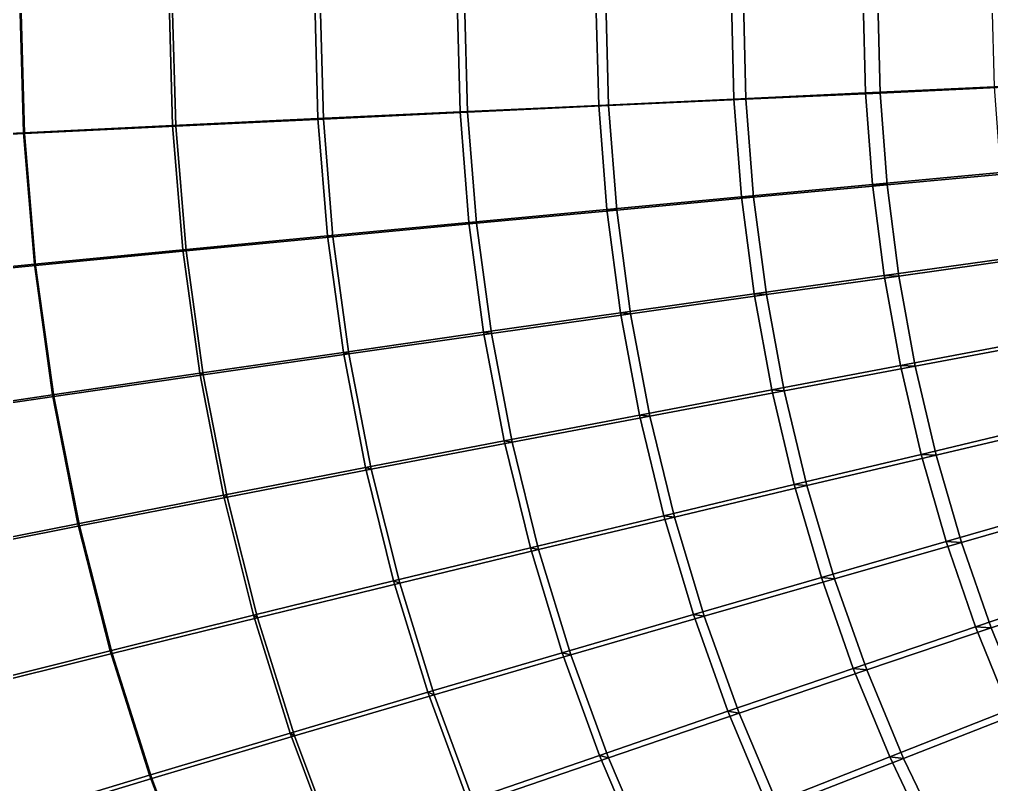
# Model space of a CAD drawing. Header units: metres. Extents: x -2184624 to 1125696, y -1900362 to 1900362.
# Drawn here: x -895741 to -551038, y -277658 to -6583 of the extents above; entities that cross this region are included whole.
import ezdxf

# ---------------------------------------------------------------- set-up
doc = ezdxf.new("R2010")
doc.units = ezdxf.units.M

msp = doc.modelspace()

# ---------------------------------------------------------------- linework, layer by layer
at = {"layer": '1'}
for points in [[(-893911.06, -46959.266, 622851.94), (-948709.56, -49634.027, 622856.75), (-950103.06, 0.039, 623153.9), (-895217, -0.017, 623152.75)], [(-894291.3, -46754.688, 605393.8), (-948335.8, -49402.01, 605398.9), (-949717.2, 0.019, 605700.25), (-895585.75, -0.022, 605698.75)], [(-841474.1, -44197.586, 603080.9), (-894291.3, -46754.688, 605393.8), (-895585.75, -0.022, 605698.75), (-842684.6, 0.002, 603388.2)], [(-789882, -41726.066, 598555.8), (-841474.1, -44197.586, 603080.9), (-842684.6, 0.002, 603388.2), (-791010.94, -0.119, 598863.9)], [(-841474.1, -44197.586, 603080.9), (-840337.1, -44375.85, 620549), (-841558.75, 0, 620852.3), (-842684.6, 0.002, 603388.2)], [(-842684.6, 0.002, 603388.2), (-841558.75, 0, 620852.3), (-840337.1, -44375.85, 620549), (-841474.1, -44197.586, 603080.9)], [(-690353, -37019.246, 583198.56), (-739509.8, -39335.055, 591903.44), (-740559.75, -0.046, 592211.1), (-691326.56, 0.02, 583504.8)], [(-642409.75, -34773.28, 572506.8), (-690353, -37019.246, 583198.56), (-691326.56, 0.02, 583504.8), (-643309.3, -0.047, 572809.94)], [(-690353, -37019.246, 583198.56), (-686884.75, -37123.81, 600734.2), (-687868.3, -0.021, 601036.8), (-691326.56, 0.02, 583504.8)], [(-691326.56, 0.02, 583504.8), (-687868.3, -0.021, 601036.8), (-686884.75, -37123.81, 600734.2), (-690353, -37019.246, 583198.56)], [(-894291.3, -46754.688, 605393.8), (-893911.06, -46959.266, 622851.94), (-895217, -0.017, 623152.75), (-895585.75, -0.022, 605698.75)], [(-895585.75, -0.022, 605698.75), (-895217, -0.017, 623152.75), (-893911.06, -46959.266, 622851.94), (-894291.3, -46754.688, 605393.8)], [(-840337.1, -44375.85, 620549), (-893911.06, -46959.266, 622851.94), (-895217, -0.017, 623152.75), (-841558.75, 0, 620852.3)], [(-787981, -41878.94, 616041.56), (-840337.1, -44375.85, 620549), (-841558.75, 0, 620852.3), (-789120.7, -0.115, 616345.75)], [(-739509.8, -39335.055, 591903.44), (-789882, -41726.066, 598555.8), (-791010.94, -0.119, 598863.9), (-740559.75, -0.046, 592211.1)], [(-789882, -41726.066, 598555.8), (-787981, -41878.94, 616041.56), (-789120.7, -0.115, 616345.75), (-791010.94, -0.119, 598863.9)], [(-791010.94, -0.119, 598863.9), (-789120.7, -0.115, 616345.75), (-787981, -41878.94, 616041.56), (-789882, -41726.066, 598555.8)], [(-736833.2, -39463.414, 609412.3), (-787981, -41878.94, 616041.56), (-789120.7, -0.115, 616345.75), (-737893.5, -0.067, 609716.4)], [(-739509.8, -39335.055, 591903.44), (-736833.2, -39463.414, 609412.3), (-737893.5, -0.067, 609716.4), (-740559.75, -0.046, 592211.1)], [(-740559.75, -0.046, 592211.1), (-737893.5, -0.067, 609716.4), (-736833.2, -39463.414, 609412.3), (-739509.8, -39335.055, 591903.44)], [(-686884.75, -37123.81, 600734.2), (-736833.2, -39463.414, 609412.3), (-737893.5, -0.067, 609716.4), (-687868.3, -0.021, 601036.8)], [(-638129.25, -34854.742, 590070.2), (-686884.75, -37123.81, 600734.2), (-687868.3, -0.021, 601036.8), (-639038.7, -0.026, 590369.94)], [(-642409.75, -34773.28, 572506.8), (-638129.25, -34854.742, 590070.2), (-639038.7, -0.026, 590369.94), (-643309.3, -0.047, 572809.94)], [(-643309.3, -0.047, 572809.94), (-639038.7, -0.026, 590369.94), (-638129.25, -34854.742, 590070.2), (-642409.75, -34773.28, 572506.8)], [(-595680.7, -32591.785, 559883.7), (-642409.75, -34773.28, 572506.8), (-643309.3, -0.047, 572809.94), (-596508, -0.04, 560182.2)], [(-590563.2, -32650.86, 577473.44), (-638129.25, -34854.742, 590070.2), (-639038.7, -0.026, 590369.94), (-591400.1, -0.038, 577768.94)], [(-595680.7, -32591.785, 559883.7), (-590563.2, -32650.86, 577473.44), (-591400.1, -0.038, 577768.94), (-596508, -0.04, 560182.2)], [(-596508, -0.04, 560182.2), (-591400.1, -0.038, 577768.94), (-590563.2, -32650.86, 577473.44), (-595680.7, -32591.785, 559883.7)], [(-550170.1, -30469.541, 545377.06), (-595680.7, -32591.785, 559883.7), (-596508, -0.04, 560182.2), (-550927.56, -0.046, 545670)], [(-544186.4, -30506.916, 562989.2), (-590563.2, -32650.86, 577473.44), (-591400.1, -0.038, 577768.94), (-544953.2, -0.012, 563279.25)], [(-547901.5, -60833.266, 544499.1), (-593202.25, -65068.3, 558988.3), (-595680.7, -32591.785, 559883.7), (-550170.1, -30469.541, 545377.06)], [(-595680.7, -32591.785, 559883.7), (-590563.2, -32650.86, 577473.44), (-544186.4, -30506.916, 562989.2), (-550170.1, -30469.541, 545377.06)], [(-550170.1, -30469.541, 545377.06), (-544186.4, -30506.916, 562989.2), (-590563.2, -32650.86, 577473.44), (-595680.7, -32591.785, 559883.7)], [(-541889.6, -60906.68, 562119.6), (-588056, -65184.98, 576587.3), (-590563.2, -32650.86, 577473.44), (-544186.4, -30506.916, 562989.2)], [(-593202.25, -65068.3, 558988.3), (-639715.9, -69421.66, 571598.75), (-642409.75, -34773.28, 572506.8), (-595680.7, -32591.785, 559883.7)], [(-642409.75, -34773.28, 572506.8), (-638129.25, -34854.742, 590070.2), (-590563.2, -32650.86, 577473.44), (-595680.7, -32591.785, 559883.7)], [(-595680.7, -32591.785, 559883.7), (-590563.2, -32650.86, 577473.44), (-638129.25, -34854.742, 590070.2), (-642409.75, -34773.28, 572506.8)], [(-588056, -65184.98, 576587.3), (-635405.9, -69583.125, 589172), (-638129.25, -34854.742, 590070.2), (-590563.2, -32650.86, 577473.44)], [(-593202.25, -65068.3, 558988.3), (-588056, -65184.98, 576587.3), (-590563.2, -32650.86, 577473.44), (-595680.7, -32591.785, 559883.7)], [(-595680.7, -32591.785, 559883.7), (-590563.2, -32650.86, 577473.44), (-588056, -65184.98, 576587.3), (-593202.25, -65068.3, 558988.3)], [(-687437.25, -73903.734, 582281.44), (-736365.25, -78525.22, 590980.9), (-739509.8, -39335.055, 591903.44), (-690353, -37019.246, 583198.56)], [(-739509.8, -39335.055, 591903.44), (-736833.2, -39463.414, 609412.3), (-686884.75, -37123.81, 600734.2), (-690353, -37019.246, 583198.56)], [(-690353, -37019.246, 583198.56), (-686884.75, -37123.81, 600734.2), (-736833.2, -39463.414, 609412.3), (-739509.8, -39335.055, 591903.44)], [(-683938.6, -74111.375, 599827.56), (-733657.4, -78780.44, 608500.9), (-736833.2, -39463.414, 609412.3), (-686884.75, -37123.81, 600734.2)], [(-639715.9, -69421.66, 571598.75), (-687437.25, -73903.734, 582281.44), (-690353, -37019.246, 583198.56), (-642409.75, -34773.28, 572506.8)], [(-690353, -37019.246, 583198.56), (-686884.75, -37123.81, 600734.2), (-638129.25, -34854.742, 590070.2), (-642409.75, -34773.28, 572506.8)], [(-642409.75, -34773.28, 572506.8), (-638129.25, -34854.742, 590070.2), (-686884.75, -37123.81, 600734.2), (-690353, -37019.246, 583198.56)], [(-687437.25, -73903.734, 582281.44), (-683938.6, -74111.375, 599827.56), (-686884.75, -37123.81, 600734.2), (-690353, -37019.246, 583198.56)], [(-690353, -37019.246, 583198.56), (-686884.75, -37123.81, 600734.2), (-683938.6, -74111.375, 599827.56), (-687437.25, -73903.734, 582281.44)], [(-635405.9, -69583.125, 589172), (-683938.6, -74111.375, 599827.56), (-686884.75, -37123.81, 600734.2), (-638129.25, -34854.742, 590070.2)], [(-639715.9, -69421.66, 571598.75), (-635405.9, -69583.125, 589172), (-638129.25, -34854.742, 590070.2), (-642409.75, -34773.28, 572506.8)], [(-642409.75, -34773.28, 572506.8), (-638129.25, -34854.742, 590070.2), (-635405.9, -69583.125, 589172), (-639715.9, -69421.66, 571598.75)], [(-736365.25, -78525.22, 590980.9), (-786501.56, -83296.85, 597632.25), (-789882, -41726.066, 598555.8), (-739509.8, -39335.055, 591903.44)], [(-789882, -41726.066, 598555.8), (-787981, -41878.94, 616041.56), (-736833.2, -39463.414, 609412.3), (-739509.8, -39335.055, 591903.44)], [(-739509.8, -39335.055, 591903.44), (-736833.2, -39463.414, 609412.3), (-787981, -41878.94, 616041.56), (-789882, -41726.066, 598555.8)], [(-733657.4, -78780.44, 608500.9), (-784568.3, -83601.13, 615129.5), (-787981, -41878.94, 616041.56), (-736833.2, -39463.414, 609412.3)], [(-736365.25, -78525.22, 590980.9), (-733657.4, -78780.44, 608500.9), (-736833.2, -39463.414, 609412.3), (-739509.8, -39335.055, 591903.44)], [(-739509.8, -39335.055, 591903.44), (-736833.2, -39463.414, 609412.3), (-733657.4, -78780.44, 608500.9), (-736365.25, -78525.22, 590980.9)], [(-837849.5, -88228.87, 602159.9), (-890414.44, -93331.76, 604479.4), (-894291.3, -46754.688, 605393.8), (-841474.1, -44197.586, 603080.9)], [(-894291.3, -46754.688, 605393.8), (-893911.06, -46959.266, 622851.94), (-840337.1, -44375.85, 620549), (-841474.1, -44197.586, 603080.9)], [(-841474.1, -44197.586, 603080.9), (-840337.1, -44375.85, 620549), (-893911.06, -46959.266, 622851.94), (-894291.3, -46754.688, 605393.8)], [(-836679.1, -88583.85, 619640), (-889999.44, -93739.35, 621949.9), (-893911.06, -46959.266, 622851.94), (-840337.1, -44375.85, 620549)], [(-786501.56, -83296.85, 597632.25), (-837849.5, -88228.87, 602159.9), (-841474.1, -44197.586, 603080.9), (-789882, -41726.066, 598555.8)], [(-841474.1, -44197.586, 603080.9), (-840337.1, -44375.85, 620549), (-787981, -41878.94, 616041.56), (-789882, -41726.066, 598555.8)], [(-789882, -41726.066, 598555.8), (-787981, -41878.94, 616041.56), (-840337.1, -44375.85, 620549), (-841474.1, -44197.586, 603080.9)], [(-837849.5, -88228.87, 602159.9), (-836679.1, -88583.85, 619640), (-840337.1, -44375.85, 620549), (-841474.1, -44197.586, 603080.9)], [(-841474.1, -44197.586, 603080.9), (-840337.1, -44375.85, 620549), (-836679.1, -88583.85, 619640), (-837849.5, -88228.87, 602159.9)], [(-784568.3, -83601.13, 615129.5), (-836679.1, -88583.85, 619640), (-840337.1, -44375.85, 620549), (-787981, -41878.94, 616041.56)], [(-786501.56, -83296.85, 597632.25), (-784568.3, -83601.13, 615129.5), (-787981, -41878.94, 616041.56), (-789882, -41726.066, 598555.8)], [(-789882, -41726.066, 598555.8), (-787981, -41878.94, 616041.56), (-784568.3, -83601.13, 615129.5), (-786501.56, -83296.85, 597632.25)], [(-948335.8, -49402.01, 605398.9), (-948709.56, -49634.027, 622856.75), (-893911.06, -46959.266, 622851.94), (-894291.3, -46754.688, 605393.8)], [(-894291.3, -46754.688, 605393.8), (-893911.06, -46959.266, 622851.94), (-948709.56, -49634.027, 622856.75), (-948335.8, -49402.01, 605398.9)], [(-889999.44, -93739.35, 621949.9), (-944535.3, -99077.4, 621965.4), (-948709.56, -49634.027, 622856.75), (-893911.06, -46959.266, 622851.94)], [(-890414.44, -93331.76, 604479.4), (-944197.56, -98614.98, 604494.9), (-948335.8, -49402.01, 605398.9), (-894291.3, -46754.688, 605393.8)], [(-890414.44, -93331.76, 604479.4), (-889999.44, -93739.35, 621949.9), (-893911.06, -46959.266, 622851.94), (-894291.3, -46754.688, 605393.8)], [(-894291.3, -46754.688, 605393.8), (-893911.06, -46959.266, 622851.94), (-889999.44, -93739.35, 621949.9), (-890414.44, -93331.76, 604479.4)], [(-544132.3, -90985.805, 543037.6), (-589084.56, -97315.01, 557498.6), (-593202.25, -65068.3, 558988.3), (-547901.5, -60833.266, 544499.1)], [(-593202.25, -65068.3, 558988.3), (-588056, -65184.98, 576587.3), (-541889.6, -60906.68, 562119.6), (-547901.5, -60833.266, 544499.1)], [(-547901.5, -60833.266, 544499.1), (-541889.6, -60906.68, 562119.6), (-588056, -65184.98, 576587.3), (-593202.25, -65068.3, 558988.3)], [(-538073.7, -91092.555, 560672), (-583890.44, -97486.57, 575113), (-588056, -65184.98, 576587.3), (-541889.6, -60906.68, 562119.6)], [(-589084.56, -97315.01, 557498.6), (-635239.9, -103820.96, 570086.94), (-639715.9, -69421.66, 571598.75), (-593202.25, -65068.3, 558988.3)], [(-639715.9, -69421.66, 571598.75), (-635405.9, -69583.125, 589172), (-588056, -65184.98, 576587.3), (-593202.25, -65068.3, 558988.3)], [(-593202.25, -65068.3, 558988.3), (-588056, -65184.98, 576587.3), (-635405.9, -69583.125, 589172), (-639715.9, -69421.66, 571598.75)], [(-583890.44, -97486.57, 575113), (-630880.9, -104059.71, 587676.8), (-635405.9, -69583.125, 589172), (-588056, -65184.98, 576587.3)], [(-589084.56, -97315.01, 557498.6), (-583890.44, -97486.57, 575113), (-588056, -65184.98, 576587.3), (-593202.25, -65068.3, 558988.3)], [(-593202.25, -65068.3, 558988.3), (-588056, -65184.98, 576587.3), (-583890.44, -97486.57, 575113), (-589084.56, -97315.01, 557498.6)], [(-635239.9, -103820.96, 570086.94), (-682592.44, -110519.34, 580754.6), (-687437.25, -73903.734, 582281.44), (-639715.9, -69421.66, 571598.75)], [(-687437.25, -73903.734, 582281.44), (-683938.6, -74111.375, 599827.56), (-635405.9, -69583.125, 589172), (-639715.9, -69421.66, 571598.75)], [(-639715.9, -69421.66, 571598.75), (-635405.9, -69583.125, 589172), (-683938.6, -74111.375, 599827.56), (-687437.25, -73903.734, 582281.44)], [(-630880.9, -104059.71, 587676.8), (-679043.44, -110827.28, 598318.4), (-683938.6, -74111.375, 599827.56), (-635405.9, -69583.125, 589172)], [(-635239.9, -103820.96, 570086.94), (-630880.9, -104059.71, 587676.8), (-635405.9, -69583.125, 589172), (-639715.9, -69421.66, 571598.75)], [(-639715.9, -69421.66, 571598.75), (-635405.9, -69583.125, 589172), (-630880.9, -104059.71, 587676.8), (-635239.9, -103820.96, 570086.94)], [(-682592.44, -110519.34, 580754.6), (-731140.6, -117426.25, 589445.7), (-736365.25, -78525.22, 590980.9), (-687437.25, -73903.734, 582281.44)], [(-736365.25, -78525.22, 590980.9), (-733657.4, -78780.44, 608500.9), (-683938.6, -74111.375, 599827.56), (-687437.25, -73903.734, 582281.44)], [(-687437.25, -73903.734, 582281.44), (-683938.6, -74111.375, 599827.56), (-733657.4, -78780.44, 608500.9), (-736365.25, -78525.22, 590980.9)], [(-679043.44, -110827.28, 598318.4), (-728380.75, -117805.44, 606984.2), (-733657.4, -78780.44, 608500.9), (-683938.6, -74111.375, 599827.56)], [(-682592.44, -110519.34, 580754.6), (-679043.44, -110827.28, 598318.4), (-683938.6, -74111.375, 599827.56), (-687437.25, -73903.734, 582281.44)], [(-687437.25, -73903.734, 582281.44), (-683938.6, -74111.375, 599827.56), (-679043.44, -110827.28, 598318.4), (-682592.44, -110519.34, 580754.6)], [(-731140.6, -117426.25, 589445.7), (-780884.6, -124557.39, 596094.8), (-786501.56, -83296.85, 597632.25), (-736365.25, -78525.22, 590980.9)], [(-786501.56, -83296.85, 597632.25), (-784568.3, -83601.13, 615129.5), (-733657.4, -78780.44, 608500.9), (-736365.25, -78525.22, 590980.9)], [(-736365.25, -78525.22, 590980.9), (-733657.4, -78780.44, 608500.9), (-784568.3, -83601.13, 615129.5), (-786501.56, -83296.85, 597632.25)], [(-728380.75, -117805.44, 606984.2), (-778897.75, -125010.06, 613611.44), (-784568.3, -83601.13, 615129.5), (-733657.4, -78780.44, 608500.9)], [(-731140.6, -117426.25, 589445.7), (-728380.75, -117805.44, 606984.2), (-733657.4, -78780.44, 608500.9), (-736365.25, -78525.22, 590980.9)], [(-736365.25, -78525.22, 590980.9), (-733657.4, -78780.44, 608500.9), (-728380.75, -117805.44, 606984.2), (-731140.6, -117426.25, 589445.7)], [(-780884.6, -124557.39, 596094.8), (-831827.7, -131928.6, 600627), (-837849.5, -88228.87, 602159.9), (-786501.56, -83296.85, 597632.25)], [(-837849.5, -88228.87, 602159.9), (-836679.1, -88583.85, 619640), (-784568.3, -83601.13, 615129.5), (-786501.56, -83296.85, 597632.25)], [(-786501.56, -83296.85, 597632.25), (-784568.3, -83601.13, 615129.5), (-836679.1, -88583.85, 619640), (-837849.5, -88228.87, 602159.9)], [(-778897.75, -125010.06, 613611.44), (-830601.7, -132457.19, 618127.1), (-836679.1, -88583.85, 619640), (-784568.3, -83601.13, 615129.5)], [(-780884.6, -124557.39, 596094.8), (-778897.75, -125010.06, 613611.44), (-784568.3, -83601.13, 615129.5), (-786501.56, -83296.85, 597632.25)], [(-786501.56, -83296.85, 597632.25), (-784568.3, -83601.13, 615129.5), (-778897.75, -125010.06, 613611.44), (-780884.6, -124557.39, 596094.8)], [(-831827.7, -131928.6, 600627), (-883972.7, -139554.98, 602957.7), (-890414.44, -93331.76, 604479.4), (-837849.5, -88228.87, 602159.9)], [(-890414.44, -93331.76, 604479.4), (-889999.44, -93739.35, 621949.9), (-836679.1, -88583.85, 619640), (-837849.5, -88228.87, 602159.9)], [(-837849.5, -88228.87, 602159.9), (-836679.1, -88583.85, 619640), (-889999.44, -93739.35, 621949.9), (-890414.44, -93331.76, 604479.4)], [(-830601.7, -132457.19, 618127.1), (-883500.06, -140162.39, 620448.8), (-889999.44, -93739.35, 621949.9), (-836679.1, -88583.85, 619640)], [(-831827.7, -131928.6, 600627), (-830601.7, -132457.19, 618127.1), (-836679.1, -88583.85, 619640), (-837849.5, -88228.87, 602159.9)], [(-837849.5, -88228.87, 602159.9), (-836679.1, -88583.85, 619640), (-830601.7, -132457.19, 618127.1), (-831827.7, -131928.6, 600627)], [(-538880.56, -120823.195, 540995.56), (-583346.9, -129218.46, 555416.75), (-589084.56, -97315.01, 557498.6), (-544132.3, -90985.805, 543037.6)], [(-589084.56, -97315.01, 557498.6), (-583890.44, -97486.57, 575113), (-538073.7, -91092.555, 560672), (-544132.3, -90985.805, 543037.6)], [(-544132.3, -90985.805, 543037.6), (-538073.7, -91092.555, 560672), (-583890.44, -97486.57, 575113), (-589084.56, -97315.01, 557498.6)], [(-532756.44, -120959.195, 558649.44), (-578085.9, -129440.85, 573052.5), (-583890.44, -97486.57, 575113), (-538073.7, -91092.555, 560672)], [(-944197.56, -98614.98, 604494.9), (-944535.3, -99077.4, 621965.4), (-889999.44, -93739.35, 621949.9), (-890414.44, -93331.76, 604479.4)], [(-890414.44, -93331.76, 604479.4), (-889999.44, -93739.35, 621949.9), (-944535.3, -99077.4, 621965.4), (-944197.56, -98614.98, 604494.9)], [(-883500.06, -140162.39, 620448.8), (-937599.9, -148140.44, 620482.2), (-944535.3, -99077.4, 621965.4), (-889999.44, -93739.35, 621949.9)], [(-883972.7, -139554.98, 602957.7), (-937322.25, -147450.97, 602990.56), (-944197.56, -98614.98, 604494.9), (-890414.44, -93331.76, 604479.4)], [(-883972.7, -139554.98, 602957.7), (-883500.06, -140162.39, 620448.8), (-889999.44, -93739.35, 621949.9), (-890414.44, -93331.76, 604479.4)], [(-890414.44, -93331.76, 604479.4), (-889999.44, -93739.35, 621949.9), (-883500.06, -140162.39, 620448.8), (-883972.7, -139554.98, 602957.7)], [(-583346.9, -129218.46, 555416.75), (-629003.5, -137848.34, 567974.6), (-635239.9, -103820.96, 570086.94), (-589084.56, -97315.01, 557498.6)], [(-635239.9, -103820.96, 570086.94), (-630880.9, -104059.71, 587676.8), (-583890.44, -97486.57, 575113), (-589084.56, -97315.01, 557498.6)], [(-589084.56, -97315.01, 557498.6), (-583890.44, -97486.57, 575113), (-630880.9, -104059.71, 587676.8), (-635239.9, -103820.96, 570086.94)], [(-578085.9, -129440.85, 573052.5), (-624575.9, -138160.12, 585587.6), (-630880.9, -104059.71, 587676.8), (-583890.44, -97486.57, 575113)], [(-583346.9, -129218.46, 555416.75), (-578085.9, -129440.85, 573052.5), (-583890.44, -97486.57, 575113), (-589084.56, -97315.01, 557498.6)], [(-589084.56, -97315.01, 557498.6), (-583890.44, -97486.57, 575113), (-578085.9, -129440.85, 573052.5), (-583346.9, -129218.46, 555416.75)], [(-629003.5, -137848.34, 567974.6), (-675842.2, -146733.62, 578621.3), (-682592.44, -110519.34, 580754.6), (-635239.9, -103820.96, 570086.94)], [(-682592.44, -110519.34, 580754.6), (-679043.44, -110827.28, 598318.4), (-630880.9, -104059.71, 587676.8), (-635239.9, -103820.96, 570086.94)], [(-635239.9, -103820.96, 570086.94), (-630880.9, -104059.71, 587676.8), (-679043.44, -110827.28, 598318.4), (-682592.44, -110519.34, 580754.6)], [(-624575.9, -138160.12, 585587.6), (-672222.7, -147137.5, 596209.56), (-679043.44, -110827.28, 598318.4), (-630880.9, -104059.71, 587676.8)], [(-629003.5, -137848.34, 567974.6), (-624575.9, -138160.12, 585587.6), (-630880.9, -104059.71, 587676.8), (-635239.9, -103820.96, 570086.94)], [(-635239.9, -103820.96, 570086.94), (-630880.9, -104059.71, 587676.8), (-624575.9, -138160.12, 585587.6), (-629003.5, -137848.34, 567974.6)], [(-675842.2, -146733.62, 578621.3), (-723860.7, -155895.23, 587300.5), (-731140.6, -117426.25, 589445.7), (-682592.44, -110519.34, 580754.6)], [(-731140.6, -117426.25, 589445.7), (-728380.75, -117805.44, 606984.2), (-679043.44, -110827.28, 598318.4), (-682592.44, -110519.34, 580754.6)], [(-682592.44, -110519.34, 580754.6), (-679043.44, -110827.28, 598318.4), (-728380.75, -117805.44, 606984.2), (-731140.6, -117426.25, 589445.7)], [(-672222.7, -147137.5, 596209.56), (-721028.2, -156393.95, 604864.9), (-728380.75, -117805.44, 606984.2), (-679043.44, -110827.28, 598318.4)], [(-675842.2, -146733.62, 578621.3), (-672222.7, -147137.5, 596209.56), (-679043.44, -110827.28, 598318.4), (-682592.44, -110519.34, 580754.6)], [(-682592.44, -110519.34, 580754.6), (-679043.44, -110827.28, 598318.4), (-672222.7, -147137.5, 596209.56), (-675842.2, -146733.62, 578621.3)], [(-723860.7, -155895.23, 587300.5), (-773058.2, -165354.78, 593946.9), (-780884.6, -124557.39, 596094.8), (-731140.6, -117426.25, 589445.7)], [(-780884.6, -124557.39, 596094.8), (-778897.75, -125010.06, 613611.44), (-728380.75, -117805.44, 606984.2), (-731140.6, -117426.25, 589445.7)], [(-731140.6, -117426.25, 589445.7), (-728380.75, -117805.44, 606984.2), (-778897.75, -125010.06, 613611.44), (-780884.6, -124557.39, 596094.8)], [(-721028.2, -156393.95, 604864.9), (-770996.2, -165951.28, 611490.5), (-778897.75, -125010.06, 613611.44), (-728380.75, -117805.44, 606984.2)], [(-723860.7, -155895.23, 587300.5), (-721028.2, -156393.95, 604864.9), (-728380.75, -117805.44, 606984.2), (-731140.6, -117426.25, 589445.7)], [(-731140.6, -117426.25, 589445.7), (-728380.75, -117805.44, 606984.2), (-721028.2, -156393.95, 604864.9), (-723860.7, -155895.23, 587300.5)], [(-532170.8, -150243.02, 538376.94), (-576016.56, -160667.25, 552746.94), (-583346.9, -129218.46, 555416.75), (-538880.56, -120823.195, 540995.56)], [(-583346.9, -129218.46, 555416.75), (-578085.9, -129440.85, 573052.5), (-532756.44, -120959.195, 558649.44), (-538880.56, -120823.195, 540995.56)], [(-538880.56, -120823.195, 540995.56), (-532756.44, -120959.195, 558649.44), (-578085.9, -129440.85, 573052.5), (-583346.9, -129218.46, 555416.75)], [(-525962.7, -150402.86, 556055.7), (-570669.7, -160934.88, 570410.06), (-578085.9, -129440.85, 573052.5), (-532756.44, -120959.195, 558649.44)], [(-773058.2, -165354.78, 593946.9), (-823436.1, -175132.9, 598485.8), (-831827.7, -131928.6, 600627), (-780884.6, -124557.39, 596094.8)], [(-831827.7, -131928.6, 600627), (-830601.7, -132457.19, 618127.1), (-778897.75, -125010.06, 613611.44), (-780884.6, -124557.39, 596094.8)], [(-780884.6, -124557.39, 596094.8), (-778897.75, -125010.06, 613611.44), (-830601.7, -132457.19, 618127.1), (-831827.7, -131928.6, 600627)], [(-770996.2, -165951.28, 611490.5), (-822132.4, -175830.5, 616013.8), (-830601.7, -132457.19, 618127.1), (-778897.75, -125010.06, 613611.44)], [(-773058.2, -165354.78, 593946.9), (-770996.2, -165951.28, 611490.5), (-778897.75, -125010.06, 613611.44), (-780884.6, -124557.39, 596094.8)], [(-780884.6, -124557.39, 596094.8), (-778897.75, -125010.06, 613611.44), (-770996.2, -165951.28, 611490.5), (-773058.2, -165354.78, 593946.9)], [(-576016.56, -160667.25, 552746.94), (-621035.25, -171382.75, 565266.25), (-629003.5, -137848.34, 567974.6), (-583346.9, -129218.46, 555416.75)], [(-629003.5, -137848.34, 567974.6), (-624575.9, -138160.12, 585587.6), (-578085.9, -129440.85, 573052.5), (-583346.9, -129218.46, 555416.75)], [(-583346.9, -129218.46, 555416.75), (-578085.9, -129440.85, 573052.5), (-624575.9, -138160.12, 585587.6), (-629003.5, -137848.34, 567974.6)], [(-570669.7, -160934.88, 570410.06), (-616519.6, -171761.84, 582908.75), (-624575.9, -138160.12, 585587.6), (-578085.9, -129440.85, 573052.5)], [(-576016.56, -160667.25, 552746.94), (-570669.7, -160934.88, 570410.06), (-578085.9, -129440.85, 573052.5), (-583346.9, -129218.46, 555416.75)], [(-583346.9, -129218.46, 555416.75), (-578085.9, -129440.85, 573052.5), (-570669.7, -160934.88, 570410.06), (-576016.56, -160667.25, 552746.94)], [(-823436.1, -175132.9, 598485.8), (-874997.5, -185249.52, 600831.6), (-883972.7, -139554.98, 602957.7), (-831827.7, -131928.6, 600627)], [(-883972.7, -139554.98, 602957.7), (-883500.06, -140162.39, 620448.8), (-830601.7, -132457.19, 618127.1), (-831827.7, -131928.6, 600627)], [(-831827.7, -131928.6, 600627), (-830601.7, -132457.19, 618127.1), (-883500.06, -140162.39, 620448.8), (-883972.7, -139554.98, 602957.7)], [(-822132.4, -175830.5, 616013.8), (-874444.1, -186051.95, 618351.5), (-883500.06, -140162.39, 620448.8), (-830601.7, -132457.19, 618127.1)], [(-823436.1, -175132.9, 598485.8), (-822132.4, -175830.5, 616013.8), (-830601.7, -132457.19, 618127.1), (-831827.7, -131928.6, 600627)], [(-831827.7, -131928.6, 600627), (-830601.7, -132457.19, 618127.1), (-822132.4, -175830.5, 616013.8), (-823436.1, -175132.9, 598485.8)], [(-621035.25, -171382.75, 565266.25), (-667217.9, -182415.66, 575886), (-675842.2, -146733.62, 578621.3), (-629003.5, -137848.34, 567974.6)], [(-675842.2, -146733.62, 578621.3), (-672222.7, -147137.5, 596209.56), (-624575.9, -138160.12, 585587.6), (-629003.5, -137848.34, 567974.6)], [(-629003.5, -137848.34, 567974.6), (-624575.9, -138160.12, 585587.6), (-672222.7, -147137.5, 596209.56), (-675842.2, -146733.62, 578621.3)], [(-621035.25, -171382.75, 565266.25), (-616519.6, -171761.84, 582908.75), (-624575.9, -138160.12, 585587.6), (-629003.5, -137848.34, 567974.6)], [(-629003.5, -137848.34, 567974.6), (-624575.9, -138160.12, 585587.6), (-616519.6, -171761.84, 582908.75), (-621035.25, -171382.75, 565266.25)], [(-937322.25, -147450.97, 602990.56), (-937599.9, -148140.44, 620482.2), (-883500.06, -140162.39, 620448.8), (-883972.7, -139554.98, 602957.7)], [(-883972.7, -139554.98, 602957.7), (-883500.06, -140162.39, 620448.8), (-937599.9, -148140.44, 620482.2), (-937322.25, -147450.97, 602990.56)], [(-874444.1, -186051.95, 618351.5), (-927935.8, -196635.77, 618410.4), (-937599.9, -148140.44, 620482.2), (-883500.06, -140162.39, 620448.8)], [(-874997.5, -185249.52, 600831.6), (-927742.2, -195724.17, 600889.25), (-937322.25, -147450.97, 602990.56), (-883972.7, -139554.98, 602957.7)], [(-874997.5, -185249.52, 600831.6), (-874444.1, -186051.95, 618351.5), (-883500.06, -140162.39, 620448.8), (-883972.7, -139554.98, 602957.7)], [(-883972.7, -139554.98, 602957.7), (-883500.06, -140162.39, 620448.8), (-874444.1, -186051.95, 618351.5), (-874997.5, -185249.52, 600831.6)], [(-616519.6, -171761.84, 582908.75), (-663507.9, -182909.62, 593505.75), (-672222.7, -147137.5, 596209.56), (-624575.9, -138160.12, 585587.6)], [(-667217.9, -182415.66, 575886), (-714559.5, -193792.12, 584550.2), (-723860.7, -155895.23, 587300.5), (-675842.2, -146733.62, 578621.3)], [(-723860.7, -155895.23, 587300.5), (-721028.2, -156393.95, 604864.9), (-672222.7, -147137.5, 596209.56), (-675842.2, -146733.62, 578621.3)], [(-675842.2, -146733.62, 578621.3), (-672222.7, -147137.5, 596209.56), (-721028.2, -156393.95, 604864.9), (-723860.7, -155895.23, 587300.5)], [(-663507.9, -182909.62, 593505.75), (-711633.75, -194404.38, 602147.7), (-721028.2, -156393.95, 604864.9), (-672222.7, -147137.5, 596209.56)], [(-667217.9, -182415.66, 575886), (-663507.9, -182909.62, 593505.75), (-672222.7, -147137.5, 596209.56), (-675842.2, -146733.62, 578621.3)], [(-675842.2, -146733.62, 578621.3), (-672222.7, -147137.5, 596209.56), (-663507.9, -182909.62, 593505.75), (-667217.9, -182415.66, 575886)], [(-524035, -179145, 535186.56), (-567128.06, -191551.95, 549494.56), (-576016.56, -160667.25, 552746.94), (-532170.8, -150243.02, 538376.94)], [(-576016.56, -160667.25, 552746.94), (-570669.7, -160934.88, 570410.06), (-525962.7, -150402.86, 556055.7), (-532170.8, -150243.02, 538376.94)], [(-532170.8, -150243.02, 538376.94), (-525962.7, -150402.86, 556055.7), (-570669.7, -160934.88, 570410.06), (-576016.56, -160667.25, 552746.94)], [(-517724.56, -179321.88, 552895.44), (-561676.56, -191857.86, 567190.94), (-570669.7, -160934.88, 570410.06), (-525962.7, -150402.86, 556055.7)], [(-714559.5, -193792.12, 584550.2), (-763058.56, -205538.5, 591193.25), (-773058.2, -165354.78, 593946.9), (-723860.7, -155895.23, 587300.5)], [(-773058.2, -165354.78, 593946.9), (-770996.2, -165951.28, 611490.5), (-721028.2, -156393.95, 604864.9), (-723860.7, -155895.23, 587300.5)], [(-723860.7, -155895.23, 587300.5), (-721028.2, -156393.95, 604864.9), (-770996.2, -165951.28, 611490.5), (-773058.2, -165354.78, 593946.9)], [(-711633.75, -194404.38, 602147.7), (-760900.3, -206272.75, 608771.4), (-770996.2, -165951.28, 611490.5), (-721028.2, -156393.95, 604864.9)], [(-714559.5, -193792.12, 584550.2), (-711633.75, -194404.38, 602147.7), (-721028.2, -156393.95, 604864.9), (-723860.7, -155895.23, 587300.5)], [(-723860.7, -155895.23, 587300.5), (-721028.2, -156393.95, 604864.9), (-711633.75, -194404.38, 602147.7), (-714559.5, -193792.12, 584550.2)], [(-567128.06, -191551.95, 549494.56), (-611373.1, -204305.83, 561966.56), (-621035.25, -171382.75, 565266.25), (-576016.56, -160667.25, 552746.94)], [(-621035.25, -171382.75, 565266.25), (-616519.6, -171761.84, 582908.75), (-570669.7, -160934.88, 570410.06), (-576016.56, -160667.25, 552746.94)], [(-576016.56, -160667.25, 552746.94), (-570669.7, -160934.88, 570410.06), (-616519.6, -171761.84, 582908.75), (-621035.25, -171382.75, 565266.25)], [(-561676.56, -191857.86, 567190.94), (-606750.1, -204745.17, 579645.06), (-616519.6, -171761.84, 582908.75), (-570669.7, -160934.88, 570410.06)], [(-567128.06, -191551.95, 549494.56), (-561676.56, -191857.86, 567190.94), (-570669.7, -160934.88, 570410.06), (-576016.56, -160667.25, 552746.94)], [(-576016.56, -160667.25, 552746.94), (-570669.7, -160934.88, 570410.06), (-561676.56, -191857.86, 567190.94), (-567128.06, -191551.95, 549494.56)], [(-763058.56, -205538.5, 591193.25), (-812715.25, -217680.39, 595740.06), (-823436.1, -175132.9, 598485.8), (-773058.2, -165354.78, 593946.9)], [(-823436.1, -175132.9, 598485.8), (-822132.4, -175830.5, 616013.8), (-770996.2, -165951.28, 611490.5), (-773058.2, -165354.78, 593946.9)], [(-773058.2, -165354.78, 593946.9), (-770996.2, -165951.28, 611490.5), (-822132.4, -175830.5, 616013.8), (-823436.1, -175132.9, 598485.8)], [(-763058.56, -205538.5, 591193.25), (-760900.3, -206272.75, 608771.4), (-770996.2, -165951.28, 611490.5), (-773058.2, -165354.78, 593946.9)], [(-773058.2, -165354.78, 593946.9), (-770996.2, -165951.28, 611490.5), (-760900.3, -206272.75, 608771.4), (-763058.56, -205538.5, 591193.25)], [(-760900.3, -206272.75, 608771.4), (-811311.9, -218540.73, 613303.94), (-822132.4, -175830.5, 616013.8), (-770996.2, -165951.28, 611490.5)], [(-611373.1, -204305.83, 561966.56), (-656759.5, -217437.92, 572553.9), (-667217.9, -182415.66, 575886), (-621035.25, -171382.75, 565266.25)], [(-667217.9, -182415.66, 575886), (-663507.9, -182909.62, 593505.75), (-616519.6, -171761.84, 582908.75), (-621035.25, -171382.75, 565266.25)], [(-621035.25, -171382.75, 565266.25), (-616519.6, -171761.84, 582908.75), (-663507.9, -182909.62, 593505.75), (-667217.9, -182415.66, 575886)], [(-606750.1, -204745.17, 579645.06), (-652939.1, -218014.77, 590212), (-663507.9, -182909.62, 593505.75), (-616519.6, -171761.84, 582908.75)], [(-611373.1, -204305.83, 561966.56), (-606750.1, -204745.17, 579645.06), (-616519.6, -171761.84, 582908.75), (-621035.25, -171382.75, 565266.25)], [(-621035.25, -171382.75, 565266.25), (-616519.6, -171761.84, 582908.75), (-606750.1, -204745.17, 579645.06), (-611373.1, -204305.83, 561966.56)], [(-812715.25, -217680.39, 595740.06), (-863530.1, -230243.48, 598105.9), (-874997.5, -185249.52, 600831.6), (-823436.1, -175132.9, 598485.8)], [(-874997.5, -185249.52, 600831.6), (-874444.1, -186051.95, 618351.5), (-822132.4, -175830.5, 616013.8), (-823436.1, -175132.9, 598485.8)], [(-823436.1, -175132.9, 598485.8), (-822132.4, -175830.5, 616013.8), (-874444.1, -186051.95, 618351.5), (-874997.5, -185249.52, 600831.6)], [(-812715.25, -217680.39, 595740.06), (-811311.9, -218540.73, 613303.94), (-822132.4, -175830.5, 616013.8), (-823436.1, -175132.9, 598485.8)], [(-823436.1, -175132.9, 598485.8), (-822132.4, -175830.5, 616013.8), (-811311.9, -218540.73, 613303.94), (-812715.25, -217680.39, 595740.06)], [(-811311.9, -218540.73, 613303.94), (-862873.25, -231234.55, 615662.75), (-874444.1, -186051.95, 618351.5), (-822132.4, -175830.5, 616013.8)], [(-514510.9, -207431.53, 531430.4), (-556722.7, -221766.28, 545665.3), (-567128.06, -191551.95, 549494.56), (-524035, -179145, 535186.56)], [(-567128.06, -191551.95, 549494.56), (-561676.56, -191857.86, 567190.94), (-517724.56, -179321.88, 552895.44), (-524035, -179145, 535186.56)], [(-524035, -179145, 535186.56), (-517724.56, -179321.88, 552895.44), (-561676.56, -191857.86, 567190.94), (-567128.06, -191551.95, 549494.56)], [(-656759.5, -217437.92, 572553.9), (-703280.75, -230979.05, 581199.9), (-714559.5, -193792.12, 584550.2), (-667217.9, -182415.66, 575886)], [(-714559.5, -193792.12, 584550.2), (-711633.75, -194404.38, 602147.7), (-663507.9, -182909.62, 593505.75), (-667217.9, -182415.66, 575886)], [(-667217.9, -182415.66, 575886), (-663507.9, -182909.62, 593505.75), (-711633.75, -194404.38, 602147.7), (-714559.5, -193792.12, 584550.2)], [(-656759.5, -217437.92, 572553.9), (-652939.1, -218014.77, 590212), (-663507.9, -182909.62, 593505.75), (-667217.9, -182415.66, 575886)], [(-667217.9, -182415.66, 575886), (-663507.9, -182909.62, 593505.75), (-652939.1, -218014.77, 590212), (-656759.5, -217437.92, 572553.9)], [(-508079.84, -207617.19, 549174.6), (-551147.8, -222102.1, 563400.7), (-561676.56, -191857.86, 567190.94), (-517724.56, -179321.88, 552895.44)], [(-927742.2, -195724.17, 600889.25), (-927935.8, -196635.77, 618410.4), (-874444.1, -186051.95, 618351.5), (-874997.5, -185249.52, 600831.6)], [(-874997.5, -185249.52, 600831.6), (-874444.1, -186051.95, 618351.5), (-927935.8, -196635.77, 618410.4), (-927742.2, -195724.17, 600889.25)], [(-862873.25, -231234.55, 615662.75), (-915587.9, -244378.19, 615754.4), (-927935.8, -196635.77, 618410.4), (-874444.1, -186051.95, 618351.5)], [(-863530.1, -230243.48, 598105.9), (-915502.1, -243251.06, 598195.4), (-927742.2, -195724.17, 600889.25), (-874997.5, -185249.52, 600831.6)], [(-863530.1, -230243.48, 598105.9), (-862873.25, -231234.55, 615662.75), (-874444.1, -186051.95, 618351.5), (-874997.5, -185249.52, 600831.6)], [(-874997.5, -185249.52, 600831.6), (-874444.1, -186051.95, 618351.5), (-862873.25, -231234.55, 615662.75), (-863530.1, -230243.48, 598105.9)], [(-652939.1, -218014.77, 590212), (-700241.4, -231697.52, 598837.75), (-711633.75, -194404.38, 602147.7), (-663507.9, -182909.62, 593505.75)], [(-556722.7, -221766.28, 545665.3), (-600062.2, -236502.47, 558082.06), (-611373.1, -204305.83, 561966.56), (-567128.06, -191551.95, 549494.56)], [(-611373.1, -204305.83, 561966.56), (-606750.1, -204745.17, 579645.06), (-561676.56, -191857.86, 567190.94), (-567128.06, -191551.95, 549494.56)], [(-567128.06, -191551.95, 549494.56), (-561676.56, -191857.86, 567190.94), (-606750.1, -204745.17, 579645.06), (-611373.1, -204305.83, 561966.56)], [(-551147.8, -222102.1, 563400.7), (-595312.7, -236993.53, 575802.7), (-606750.1, -204745.17, 579645.06), (-561676.56, -191857.86, 567190.94)], [(-556722.7, -221766.28, 545665.3), (-551147.8, -222102.1, 563400.7), (-561676.56, -191857.86, 567190.94), (-567128.06, -191551.95, 549494.56)], [(-567128.06, -191551.95, 549494.56), (-561676.56, -191857.86, 567190.94), (-551147.8, -222102.1, 563400.7), (-556722.7, -221766.28, 545665.3)], [(-703280.75, -230979.05, 581199.9), (-750933.25, -244960.7, 587838.9), (-763058.56, -205538.5, 591193.25), (-714559.5, -193792.12, 584550.2)], [(-763058.56, -205538.5, 591193.25), (-760900.3, -206272.75, 608771.4), (-711633.75, -194404.38, 602147.7), (-714559.5, -193792.12, 584550.2)], [(-714559.5, -193792.12, 584550.2), (-711633.75, -194404.38, 602147.7), (-760900.3, -206272.75, 608771.4), (-763058.56, -205538.5, 591193.25)], [(-700241.4, -231697.52, 598837.75), (-748657.6, -245825.17, 605459.25), (-760900.3, -206272.75, 608771.4), (-711633.75, -194404.38, 602147.7)], [(-703280.75, -230979.05, 581199.9), (-700241.4, -231697.52, 598837.75), (-711633.75, -194404.38, 602147.7), (-714559.5, -193792.12, 584550.2)], [(-714559.5, -193792.12, 584550.2), (-711633.75, -194404.38, 602147.7), (-700241.4, -231697.52, 598837.75), (-703280.75, -230979.05, 581199.9)], [(-750933.25, -244960.7, 587838.9), (-799715.06, -259413.81, 592396.06), (-812715.25, -217680.39, 595740.06), (-763058.56, -205538.5, 591193.25)], [(-812715.25, -217680.39, 595740.06), (-811311.9, -218540.73, 613303.94), (-760900.3, -206272.75, 608771.4), (-763058.56, -205538.5, 591193.25)], [(-763058.56, -205538.5, 591193.25), (-760900.3, -206272.75, 608771.4), (-811311.9, -218540.73, 613303.94), (-812715.25, -217680.39, 595740.06)], [(-748657.6, -245825.17, 605459.25), (-798190.06, -260429.06, 610003.7), (-811311.9, -218540.73, 613303.94), (-760900.3, -206272.75, 608771.4)], [(-750933.25, -244960.7, 587838.9), (-748657.6, -245825.17, 605459.25), (-760900.3, -206272.75, 608771.4), (-763058.56, -205538.5, 591193.25)], [(-763058.56, -205538.5, 591193.25), (-760900.3, -206272.75, 608771.4), (-748657.6, -245825.17, 605459.25), (-750933.25, -244960.7, 587838.9)], [(-600062.2, -236502.47, 558082.06), (-644516.4, -251675.61, 568631.2), (-656759.5, -217437.92, 572553.9), (-611373.1, -204305.83, 561966.56)], [(-656759.5, -217437.92, 572553.9), (-652939.1, -218014.77, 590212), (-606750.1, -204745.17, 579645.06), (-611373.1, -204305.83, 561966.56)], [(-611373.1, -204305.83, 561966.56), (-606750.1, -204745.17, 579645.06), (-652939.1, -218014.77, 590212), (-656759.5, -217437.92, 572553.9)], [(-595312.7, -236993.53, 575802.7), (-640566, -252326.67, 586334.3), (-652939.1, -218014.77, 590212), (-606750.1, -204745.17, 579645.06)], [(-600062.2, -236502.47, 558082.06), (-595312.7, -236993.53, 575802.7), (-606750.1, -204745.17, 579645.06), (-611373.1, -204305.83, 561966.56)], [(-611373.1, -204305.83, 561966.56), (-606750.1, -204745.17, 579645.06), (-595312.7, -236993.53, 575802.7), (-600062.2, -236502.47, 558082.06)], [(-503643.22, -235008.38, 527115.2), (-544849.06, -251207.58, 541266.1), (-556722.7, -221766.28, 545665.3), (-514510.9, -207431.53, 531430.4)], [(-556722.7, -221766.28, 545665.3), (-551147.8, -222102.1, 563400.7), (-508079.84, -207617.19, 549174.6), (-514510.9, -207431.53, 531430.4)], [(-514510.9, -207431.53, 531430.4), (-508079.84, -207617.19, 549174.6), (-551147.8, -222102.1, 563400.7), (-556722.7, -221766.28, 545665.3)], [(-497073.34, -235193.31, 544899.7), (-539132.2, -251563.52, 559046.1), (-551147.8, -222102.1, 563400.7), (-508079.84, -207617.19, 549174.6)], [(-799715.06, -259413.81, 592396.06), (-849624.25, -274368.2, 594786.2), (-863530.1, -230243.48, 598105.9), (-812715.25, -217680.39, 595740.06)], [(-863530.1, -230243.48, 598105.9), (-862873.25, -231234.55, 615662.75), (-811311.9, -218540.73, 613303.94), (-812715.25, -217680.39, 595740.06)], [(-812715.25, -217680.39, 595740.06), (-811311.9, -218540.73, 613303.94), (-862873.25, -231234.55, 615662.75), (-863530.1, -230243.48, 598105.9)], [(-798190.06, -260429.06, 610003.7), (-848841.25, -275539.75, 612388.06), (-862873.25, -231234.55, 615662.75), (-811311.9, -218540.73, 613303.94)], [(-799715.06, -259413.81, 592396.06), (-798190.06, -260429.06, 610003.7), (-811311.9, -218540.73, 613303.94), (-812715.25, -217680.39, 595740.06)], [(-812715.25, -217680.39, 595740.06), (-811311.9, -218540.73, 613303.94), (-798190.06, -260429.06, 610003.7), (-799715.06, -259413.81, 592396.06)], [(-644516.4, -251675.61, 568631.2), (-690077.2, -267321.97, 577256), (-703280.75, -230979.05, 581199.9), (-656759.5, -217437.92, 572553.9)], [(-703280.75, -230979.05, 581199.9), (-700241.4, -231697.52, 598837.75), (-652939.1, -218014.77, 590212), (-656759.5, -217437.92, 572553.9)], [(-656759.5, -217437.92, 572553.9), (-652939.1, -218014.77, 590212), (-700241.4, -231697.52, 598837.75), (-703280.75, -230979.05, 581199.9)], [(-640566, -252326.67, 586334.3), (-686903.94, -268137.72, 594941.4), (-700241.4, -231697.52, 598837.75), (-652939.1, -218014.77, 590212)], [(-644516.4, -251675.61, 568631.2), (-640566, -252326.67, 586334.3), (-652939.1, -218014.77, 590212), (-656759.5, -217437.92, 572553.9)], [(-656759.5, -217437.92, 572553.9), (-652939.1, -218014.77, 590212), (-640566, -252326.67, 586334.3), (-644516.4, -251675.61, 568631.2)], [(-544849.06, -251207.58, 541266.1), (-587154.94, -267860.66, 553619.44), (-600062.2, -236502.47, 558082.06), (-556722.7, -221766.28, 545665.3)], [(-600062.2, -236502.47, 558082.06), (-595312.7, -236993.53, 575802.7), (-551147.8, -222102.1, 563400.7), (-556722.7, -221766.28, 545665.3)], [(-556722.7, -221766.28, 545665.3), (-551147.8, -222102.1, 563400.7), (-595312.7, -236993.53, 575802.7), (-600062.2, -236502.47, 558082.06)], [(-539132.2, -251563.52, 559046.1), (-582259.94, -268393.47, 571388.44), (-595312.7, -236993.53, 575802.7), (-551147.8, -222102.1, 563400.7)], [(-544849.06, -251207.58, 541266.1), (-539132.2, -251563.52, 559046.1), (-551147.8, -222102.1, 563400.7), (-556722.7, -221766.28, 545665.3)], [(-556722.7, -221766.28, 545665.3), (-551147.8, -222102.1, 563400.7), (-539132.2, -251563.52, 559046.1), (-544849.06, -251207.58, 541266.1)], [(-915502.1, -243251.06, 598195.4), (-915587.9, -244378.19, 615754.4), (-862873.25, -231234.55, 615662.75), (-863530.1, -230243.48, 598105.9)], [(-863530.1, -230243.48, 598105.9), (-862873.25, -231234.55, 615662.75), (-915587.9, -244378.19, 615754.4), (-915502.1, -243251.06, 598195.4)], [(-849624.25, -274368.2, 594786.2), (-900659.4, -289852.28, 594914.5), (-915502.1, -243251.06, 598195.4), (-863530.1, -230243.48, 598105.9)], [(-849624.25, -274368.2, 594786.2), (-848841.25, -275539.75, 612388.06), (-862873.25, -231234.55, 615662.75), (-863530.1, -230243.48, 598105.9)], [(-863530.1, -230243.48, 598105.9), (-862873.25, -231234.55, 615662.75), (-848841.25, -275539.75, 612388.06), (-849624.25, -274368.2, 594786.2)], [(-848841.25, -275539.75, 612388.06), (-900613.9, -291186.6, 612519.75), (-915587.9, -244378.19, 615754.4), (-862873.25, -231234.55, 615662.75)], [(-690077.2, -267321.97, 577256), (-736738.4, -283477.78, 583890.56), (-750933.25, -244960.7, 587838.9), (-703280.75, -230979.05, 581199.9)], [(-750933.25, -244960.7, 587838.9), (-748657.6, -245825.17, 605459.25), (-700241.4, -231697.52, 598837.75), (-703280.75, -230979.05, 581199.9)], [(-703280.75, -230979.05, 581199.9), (-700241.4, -231697.52, 598837.75), (-748657.6, -245825.17, 605459.25), (-750933.25, -244960.7, 587838.9)], [(-686903.94, -268137.72, 594941.4), (-734324.4, -284463.22, 601560.56), (-748657.6, -245825.17, 605459.25), (-700241.4, -231697.52, 598837.75)], [(-690077.2, -267321.97, 577256), (-686903.94, -268137.72, 594941.4), (-700241.4, -231697.52, 598837.75), (-703280.75, -230979.05, 581199.9)], [(-703280.75, -230979.05, 581199.9), (-700241.4, -231697.52, 598837.75), (-686903.94, -268137.72, 594941.4), (-690077.2, -267321.97, 577256)], [(-587154.94, -267860.66, 553619.44), (-630545.75, -285008.28, 564124.94), (-644516.4, -251675.61, 568631.2), (-600062.2, -236502.47, 558082.06)], [(-644516.4, -251675.61, 568631.2), (-640566, -252326.67, 586334.3), (-595312.7, -236993.53, 575802.7), (-600062.2, -236502.47, 558082.06)], [(-600062.2, -236502.47, 558082.06), (-595312.7, -236993.53, 575802.7), (-640566, -252326.67, 586334.3), (-644516.4, -251675.61, 568631.2)], [(-582259.94, -268393.47, 571388.44), (-626445.9, -285723.28, 581879.7), (-640566, -252326.67, 586334.3), (-595312.7, -236993.53, 575802.7)], [(-587154.94, -267860.66, 553619.44), (-582259.94, -268393.47, 571388.44), (-595312.7, -236993.53, 575802.7), (-600062.2, -236502.47, 558082.06)], [(-600062.2, -236502.47, 558082.06), (-595312.7, -236993.53, 575802.7), (-582259.94, -268393.47, 571388.44), (-587154.94, -267860.66, 553619.44)], [(-736738.4, -283477.78, 583890.56), (-784495.75, -300178.97, 588460.1), (-799715.06, -259413.81, 592396.06), (-750933.25, -244960.7, 587838.9)], [(-799715.06, -259413.81, 592396.06), (-798190.06, -260429.06, 610003.7), (-748657.6, -245825.17, 605459.25), (-750933.25, -244960.7, 587838.9)], [(-750933.25, -244960.7, 587838.9), (-748657.6, -245825.17, 605459.25), (-798190.06, -260429.06, 610003.7), (-799715.06, -259413.81, 592396.06)], [(-734324.4, -284463.22, 601560.56), (-782827.6, -301339.72, 606119.25), (-798190.06, -260429.06, 610003.7), (-748657.6, -245825.17, 605459.25)], [(-736738.4, -283477.78, 583890.56), (-734324.4, -284463.22, 601560.56), (-748657.6, -245825.17, 605459.25), (-750933.25, -244960.7, 587838.9)], [(-750933.25, -244960.7, 587838.9), (-748657.6, -245825.17, 605459.25), (-734324.4, -284463.22, 601560.56), (-736738.4, -283477.78, 583890.56)], [(-531562.2, -279776.7, 536304.5), (-572711.5, -298273.47, 548586.5), (-587154.94, -267860.66, 553619.44), (-544849.06, -251207.58, 541266.1)], [(-587154.94, -267860.66, 553619.44), (-582259.94, -268393.47, 571388.44), (-539132.2, -251563.52, 559046.1), (-544849.06, -251207.58, 541266.1)], [(-544849.06, -251207.58, 541266.1), (-539132.2, -251563.52, 559046.1), (-582259.94, -268393.47, 571388.44), (-587154.94, -267860.66, 553619.44)], [(-525685.06, -280141.56, 554134.5), (-567652.25, -298836.47, 566409.9), (-582259.94, -268393.47, 571388.44), (-539132.2, -251563.52, 559046.1)], [(-630545.75, -285008.28, 564124.94), (-675010.4, -302691.3, 572725.9), (-690077.2, -267321.97, 577256), (-644516.4, -251675.61, 568631.2)], [(-690077.2, -267321.97, 577256), (-686903.94, -268137.72, 594941.4), (-640566, -252326.67, 586334.3), (-644516.4, -251675.61, 568631.2)], [(-644516.4, -251675.61, 568631.2), (-640566, -252326.67, 586334.3), (-686903.94, -268137.72, 594941.4), (-690077.2, -267321.97, 577256)], [(-626445.9, -285723.28, 581879.7), (-671683, -303593.8, 590465.75), (-686903.94, -268137.72, 594941.4), (-640566, -252326.67, 586334.3)], [(-630545.75, -285008.28, 564124.94), (-626445.9, -285723.28, 581879.7), (-640566, -252326.67, 586334.3), (-644516.4, -251675.61, 568631.2)], [(-644516.4, -251675.61, 568631.2), (-640566, -252326.67, 586334.3), (-626445.9, -285723.28, 581879.7), (-630545.75, -285008.28, 564124.94)], [(-784495.75, -300178.97, 588460.1), (-833345.6, -317459.72, 590879.5), (-849624.25, -274368.2, 594786.2), (-799715.06, -259413.81, 592396.06)], [(-849624.25, -274368.2, 594786.2), (-848841.25, -275539.75, 612388.06), (-798190.06, -260429.06, 610003.7), (-799715.06, -259413.81, 592396.06)], [(-799715.06, -259413.81, 592396.06), (-798190.06, -260429.06, 610003.7), (-848841.25, -275539.75, 612388.06), (-849624.25, -274368.2, 594786.2)], [(-782827.6, -301339.72, 606119.25), (-832414, -318802.1, 608534.5), (-848841.25, -275539.75, 612388.06), (-798190.06, -260429.06, 610003.7)], [(-784495.75, -300178.97, 588460.1), (-782827.6, -301339.72, 606119.25), (-798190.06, -260429.06, 610003.7), (-799715.06, -259413.81, 592396.06)], [(-799715.06, -259413.81, 592396.06), (-798190.06, -260429.06, 610003.7), (-782827.6, -301339.72, 606119.25), (-784495.75, -300178.97, 588460.1)], [(-675010.4, -302691.3, 572725.9), (-720540.3, -320950.8, 579355.75), (-736738.4, -283477.78, 583890.56), (-690077.2, -267321.97, 577256)], [(-736738.4, -283477.78, 583890.56), (-734324.4, -284463.22, 601560.56), (-686903.94, -268137.72, 594941.4), (-690077.2, -267321.97, 577256)], [(-690077.2, -267321.97, 577256), (-686903.94, -268137.72, 594941.4), (-734324.4, -284463.22, 601560.56), (-736738.4, -283477.78, 583890.56)], [(-671683, -303593.8, 590465.75), (-717967.3, -322046.44, 597082.75), (-734324.4, -284463.22, 601560.56), (-686903.94, -268137.72, 594941.4)], [(-675010.4, -302691.3, 572725.9), (-671683, -303593.8, 590465.75), (-686903.94, -268137.72, 594941.4), (-690077.2, -267321.97, 577256)], [(-690077.2, -267321.97, 577256), (-686903.94, -268137.72, 594941.4), (-671683, -303593.8, 590465.75), (-675010.4, -302691.3, 572725.9)], [(-572711.5, -298273.47, 548586.5), (-614912.2, -317320.12, 559043.44), (-630545.75, -285008.28, 564124.94), (-587154.94, -267860.66, 553619.44)], [(-630545.75, -285008.28, 564124.94), (-626445.9, -285723.28, 581879.7), (-582259.94, -268393.47, 571388.44), (-587154.94, -267860.66, 553619.44)], [(-587154.94, -267860.66, 553619.44), (-582259.94, -268393.47, 571388.44), (-626445.9, -285723.28, 581879.7), (-630545.75, -285008.28, 564124.94)], [(-567652.25, -298836.47, 566409.9), (-610643.44, -318087.2, 576856.3), (-626445.9, -285723.28, 581879.7), (-582259.94, -268393.47, 571388.44)], [(-572711.5, -298273.47, 548586.5), (-567652.25, -298836.47, 566409.9), (-582259.94, -268393.47, 571388.44), (-587154.94, -267860.66, 553619.44)], [(-587154.94, -267860.66, 553619.44), (-582259.94, -268393.47, 571388.44), (-567652.25, -298836.47, 566409.9), (-572711.5, -298273.47, 548586.5)], [(-833345.6, -317459.72, 590879.5), (-883283.4, -335353.22, 591053.5), (-900659.4, -289852.28, 594914.5), (-849624.25, -274368.2, 594786.2)], [(-900659.4, -289852.28, 594914.5), (-900613.9, -291186.6, 612519.75), (-848841.25, -275539.75, 612388.06), (-849624.25, -274368.2, 594786.2)], [(-849624.25, -274368.2, 594786.2), (-848841.25, -275539.75, 612388.06), (-900613.9, -291186.6, 612519.75), (-900659.4, -289852.28, 594914.5)], [(-832414, -318802.1, 608534.5), (-883083.1, -336884.72, 608713.25), (-900613.9, -291186.6, 612519.75), (-848841.25, -275539.75, 612388.06)], [(-833345.6, -317459.72, 590879.5), (-832414, -318802.1, 608534.5), (-848841.25, -275539.75, 612388.06), (-849624.25, -274368.2, 594786.2)], [(-849624.25, -274368.2, 594786.2), (-848841.25, -275539.75, 612388.06), (-832414, -318802.1, 608534.5), (-833345.6, -317459.72, 590879.5)]]:
    msp.add_3dface(points, dxfattribs=at)

doc.saveas('drawing.dxf')
